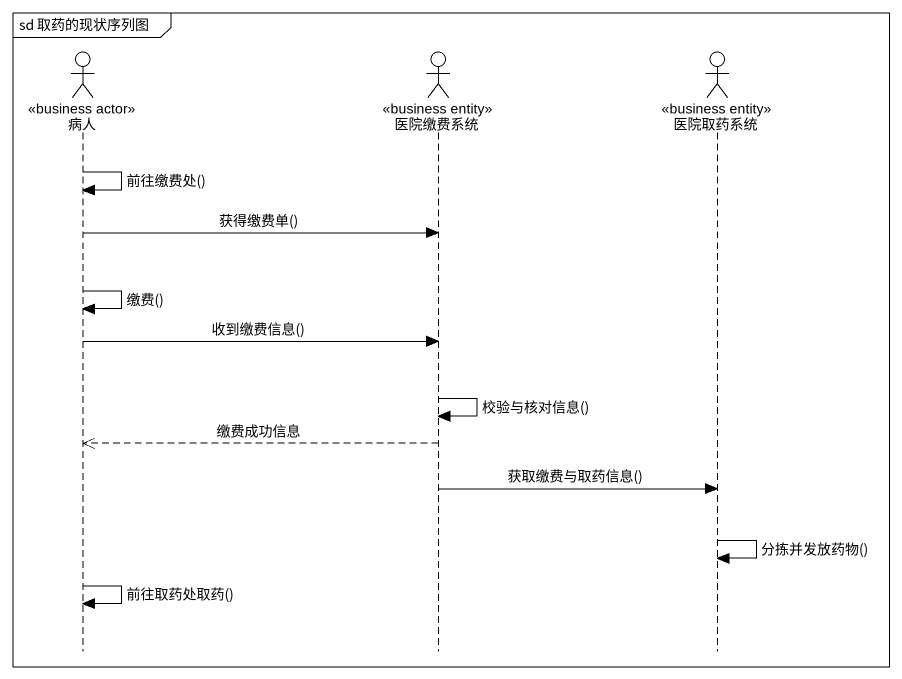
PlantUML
@startuml
mainframe sd 取药的现状序列图
hide footbox
actor 病人 <<business actor>>
actor 医院缴费系统 <<business entity>>
actor 医院取药系统 <<business entity>>

病人 -> 病人 : 前往缴费处()
病人 -> 医院缴费系统 : 获得缴费单()
病人 -> 病人 : 缴费()
病人 -> 医院缴费系统 : 收到缴费信息()
医院缴费系统 -> 医院缴费系统 : 校验与核对信息()
医院缴费系统 -->> 病人 : 缴费成功信息
医院缴费系统 -> 医院取药系统 : 获取缴费与取药信息()
医院取药系统 -> 医院取药系统 : 分拣并发放药物()
病人 -> 病人 : 前往取药处取药()
@enduml
